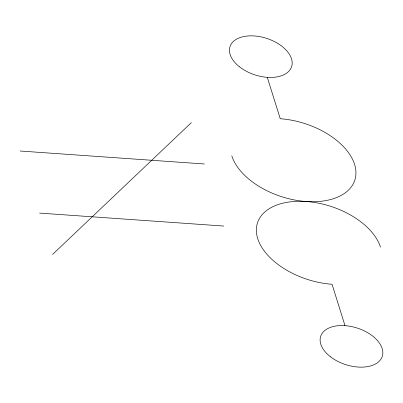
<?xml version="1.0" encoding="UTF-8"?>
<svg xmlns="http://www.w3.org/2000/svg" width="403" height="403" viewBox="0 0 403 403"><rect width="100%" height="100%" fill="white"/><g stroke="black" fill="none" stroke-linecap="round" stroke-linejoin="round"><path stroke-width="0.6" d="M52.526 254.484L191.39 122.593M20.15 151.019L204.341 163.981M39.575 213.096L223.766 226.058M267.295 77.341L280.246 118.729A64.792 38.356 18 0 1 354.595 164.434A64.792 38.356 18 0 1 306.149 201.505A64.787 38.356 18 0 0 257.703 238.566A64.787 38.356 18 0 0 332.052 284.271L345.003 325.659M231.796 155.795A64.792 38.356 18 0 0 306.149 201.505A64.787 38.356 18 0 1 380.492 247.205M239.568 66.888A32.396 19.178 18 0 0 291.429 67.21A32.396 19.178 18 0 0 251.452 35.842A32.396 19.178 18 0 0 239.568 66.888M330.228 356.595A32.396 19.178 18 0 0 382.089 356.917A32.396 19.178 18 0 0 342.112 325.548A32.396 19.178 18 0 0 330.228 356.595"/></g></svg>
